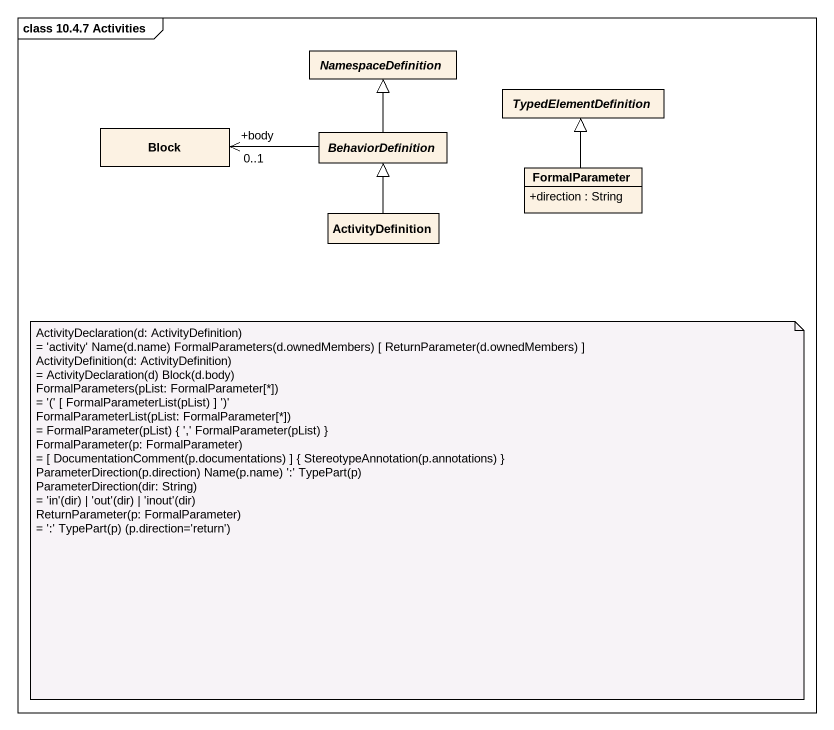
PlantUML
@startuml
mainframe class 10.4.7 Activities
hide circle
hide empty members
skinparam classAttributeIconSize 0
abstract class NamespaceDefinition
abstract class TypedElementDefinition
class Block
abstract class BehaviorDefinition
class FormalParameter {
  +direction : String
}
class ActivityDefinition
BehaviorDefinition -up-|> NamespaceDefinition
BehaviorDefinition -left-> "+body\n0..1" Block
FormalParameter -up-|> TypedElementDefinition
ActivityDefinition -up-|> BehaviorDefinition
note as N1
  ActivityDeclaration(d: ActivityDefinition)
  ~= 'activity' Name(d.name) FormalParameters(d.ownedMembers) [ ReturnParameter(d.ownedMembers) ]
  ActivityDefinition(d: ActivityDefinition)
  ~= ActivityDeclaration(d) Block(d.body)
  FormalParameters(pList: FormalParameter[*])
  ~= '(' [ FormalParameterList(pList) ] ')'
  FormalParameterList(pList: FormalParameter[*])
  ~= FormalParameter(pList) { ',' FormalParameter(pList) }
  FormalParameter(p: FormalParameter)
  ~= [ DocumentationComment(p.documentations) ] { StereotypeAnnotation(p.annotations) }
  ParameterDirection(p.direction) Name(p.name) ':' TypePart(p)
  ParameterDirection(dir: String)
  ~= 'in'(dir) | 'out'(dir) | 'inout'(dir)
  ReturnParameter(p: FormalParameter)
  ~= ':' TypePart(p) (p.direction='return')
end note
@enduml
